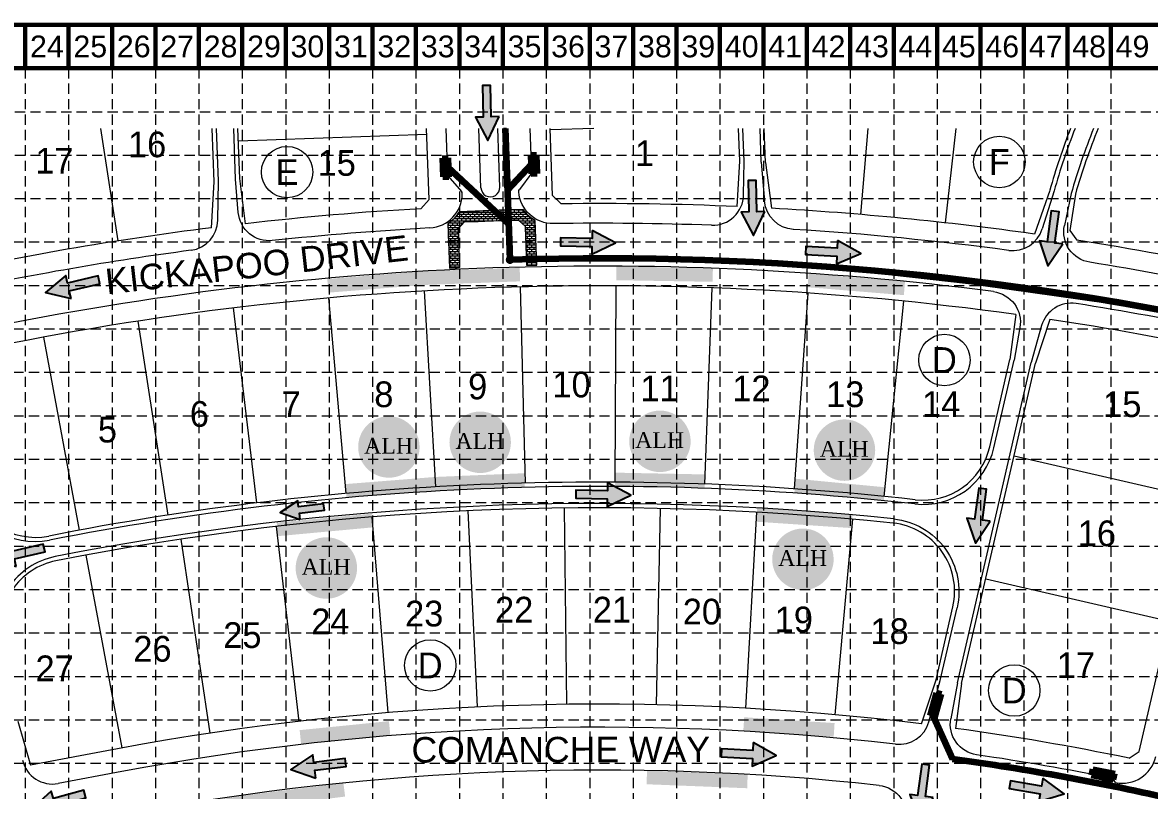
# Model space of a CAD drawing. Header units: inches. Extents: x 5588 to 7212, y 4374 to 5390.
# Drawn here: x 6196 to 6853, y 4942 to 5390 of the extents above; entities that cross this region are included whole.
import ezdxf
from ezdxf.enums import TextEntityAlignment as Align

# ---------------------------------------------------------------- set-up
doc = ezdxf.new("R2010")
doc.units = ezdxf.units.IN
doc.header["$MEASUREMENT"] = 0
doc.linetypes.add('HIDDEN', pattern=[0.375, 0.25, -0.125])
for name, color, linetype, lineweight in [('11', 1, 'Continuous', 0), ('12', 1, 'Continuous', 0), ('13', 1, 'Continuous', 0), ('45', 1, 'Continuous', 0), ('STORM', 5, 'Continuous', 0)]:
    doc.layers.add(name, color=color, linetype=linetype, lineweight=lineweight)
for name, color, linetype in [('ARROWS', 252, 'Continuous'), ('BASE', 7, 'Continuous'), ('EROSION BLANKET', 84, 'Continuous'), ('GRID', 254, 'HIDDEN')]:
    doc.layers.add(name, color=color, linetype=linetype)
doc.styles.add('DRHorton', font='dutcheb.ttf')
doc.styles.add("L200'", font='ARIAL.TTF', dxfattribs={"height": 0.001969})
doc.styles.get("Standard").update_dxf_attribs({"font": 'ARIAL.TTF'})
doc.styles.add('Style-ENGINEERING', font='ENGINEERING.shx')

# ---------------------------------------------------------------- blocks, each defined once
blk = doc.blocks.new('arrow')
blk.add_lwpolyline([(-67, -25.4), (-59.3, -25.4), (-59.6, -56.1), (-51.9, -56.2), (-51.6, -25.5), (-44, -25.5), (-55.3, -2.4), (-67, -25.4)], close=True)
at = {"color": 254}
for points in [[(-44, -25.5), (-67, -25.4), (-55.3, -2.4), (-67, -25.4)], [(-59.6, -56.1), (-51.9, -56.2), (-59.3, -25.4), (-51.6, -25.5)]]:
    blk.add_solid(points, dxfattribs=at)

msp = doc.modelspace()

# ---------------------------------------------------------------- hatches: boundary and pattern name
h = msp.add_hatch(color=23)
edge = h.paths.add_edge_path()
edge.add_ellipse((6462.74, 5145.44), major_axis=(12.68, 12.68), ratio=1, start_angle=315, end_angle=495)
edge.add_ellipse((6462.74, 5145.44), major_axis=(12.68, 12.68), ratio=1, start_angle=135, end_angle=315)
h.paths.add_polyline_path([(6446.58, 5138.05), (6478.61, 5138.05), (6478.61, 5153.95), (6446.58, 5153.95)], flags=24)
h = msp.add_hatch(color=23)
edge = h.paths.add_edge_path()
edge.add_ellipse((6567.64, 5145.99), major_axis=(12.68, 12.68), ratio=1, start_angle=315, end_angle=495)
edge.add_ellipse((6567.64, 5145.99), major_axis=(12.68, 12.68), ratio=1, start_angle=135, end_angle=315)
h.paths.add_polyline_path([(6551.48, 5138.6), (6583.51, 5138.6), (6583.51, 5154.51), (6551.48, 5154.51)], flags=24)
h = msp.add_hatch(color=23)
edge = h.paths.add_edge_path()
edge.add_ellipse((6409.45, 5142.7), major_axis=(12.68, 12.68), ratio=1, start_angle=315, end_angle=495)
edge.add_ellipse((6409.45, 5142.7), major_axis=(12.68, 12.68), ratio=1, start_angle=135, end_angle=315)
h.paths.add_polyline_path([(6393.29, 5135.31), (6425.33, 5135.31), (6425.33, 5151.21), (6393.29, 5151.21)], flags=24)
h = msp.add_hatch(color=23)
edge = h.paths.add_edge_path()
edge.add_ellipse((6675.33, 5140.85), major_axis=(12.68, 12.68), ratio=1, start_angle=315, end_angle=495)
edge.add_ellipse((6675.33, 5140.85), major_axis=(12.68, 12.68), ratio=1, start_angle=135, end_angle=315)
h.paths.add_polyline_path([(6659.17, 5133.46), (6691.2, 5133.46), (6691.2, 5149.37), (6659.17, 5149.37)], flags=24)
h = msp.add_hatch(color=23)
edge = h.paths.add_edge_path()
edge.add_ellipse((6651.08, 5077.18), major_axis=(12.68, 12.68), ratio=1, start_angle=315, end_angle=495)
edge.add_ellipse((6651.08, 5077.18), major_axis=(12.68, 12.68), ratio=1, start_angle=135, end_angle=315)
h.paths.add_polyline_path([(6634.93, 5069.8), (6666.96, 5069.8), (6666.96, 5085.7), (6634.93, 5085.7)], flags=24)
h = msp.add_hatch(color=23)
edge = h.paths.add_edge_path()
edge.add_ellipse((6372.96, 5072.08), major_axis=(12.68, 12.68), ratio=1, start_angle=315, end_angle=495)
edge.add_ellipse((6372.96, 5072.08), major_axis=(12.68, 12.68), ratio=1, start_angle=135, end_angle=315)
h.paths.add_polyline_path([(6356.8, 5064.69), (6388.84, 5064.69), (6388.84, 5080.59), (6356.8, 5080.59)], flags=24)
at = {"layer": '13', "linetype": 'Continuous', "lineweight": 0}
h = msp.add_hatch(dxfattribs=at)
h.set_pattern_fill('CBLK16', style=0)
h.set_pattern_definition([(0, (6458.3794, 5283.5979), (-5.12, -2.56), []), (0, (6458.3794, 5284.8779), (-5.12, -2.56), []), (90, (6463.4994, 5283.598), (-5.12, -2.56), [1.28, -1.28]), (90, (6460.9394, 5283.598), (-5.12, -2.56), [1.28, -1.28]), (90, (6459.6594, 5284.878), (-5.12, -2.56), [1.28, -1.28]), (90, (6462.2194, 5284.878), (-5.12, -2.56), [1.28, -1.28])])
edge = h.paths.add_edge_path()
edge.add_arc((6532.39, 3463.69), 1818.01, 91.40283, 92.58489)
edge.add_arc((6432.27, 5290.45), 21, 303.62488, 329.67529, ccw=False)
edge.add_line((6443.9, 5272.96), (6444.8, 5247.04))
edge.add_arc((6532.39, 3463.69), 1785.5, 92.61919, 92.81174, ccw=False)
edge.add_line((6450.8, 5247.33), (6450, 5270.09))
edge.add_line((6450, 5270.09), (6453.67, 5273.99))
edge.add_line((6453.67, 5273.99), (6453.67, 5273.99))
edge.add_arc((6532.39, 3463.69), 1812.01, 91.49786, 92.48986, ccw=False)
edge.add_line((6485.02, 5275.08), (6485.02, 5275.08))
edge.add_line((6485.02, 5275.08), (6488.95, 5271.45))
edge.add_line((6488.95, 5271.45), (6489.75, 5248.68))
edge.add_arc((6532.39, 3463.69), 1785.5, 91.17598, 91.36853, ccw=False)
edge.add_line((6495.74, 5248.82), (6494.84, 5274.74))
edge.add_arc((6505.23, 5292.99), 21, 214.31243, 240.36287, ccw=False)
at = {"layer": '45', "linetype": 'Continuous', "lineweight": 80}
h = msp.add_hatch(color=5, dxfattribs=at)
edge = h.paths.add_edge_path()
edge.add_arc((6480.14, 5251.93), 2.5, -45, 315)

# ---------------------------------------------------------------- linework, layer by layer
at = {"layer": '11', "color": 7, "linetype": 'Continuous', "lineweight": 0}
for centre in [(6765.72, 5308.95), (6350.06, 5303.06), (6733.63, 5193.42), (6433.56, 5015.24), (6774.39, 5000.62)]:
    msp.add_circle(centre, 15, dxfattribs=at)
at = {"layer": '12', "color": 7, "linetype": 'Continuous', "lineweight": 0}
for p, q in [((6251.52, 5262.9), (6241.27, 5328.57)), ((6307.45, 5297.45), (6306.37, 5328.57)), ((6322.4, 5299.22), (6321.38, 5328.57)), ((6432.89, 5286.98), (6431.45, 5328.57)), ((6504.85, 5289.48), (6503.49, 5328.57)), ((6529.13, 5328.57), (6503.52, 5327.68)), ((6614.22, 5309.38), (6613.56, 5328.57)), ((6629.26, 5308.65), (6628.56, 5328.57)), ((6684.94, 5278.29), (6689.16, 5328.57)), ((6740.3, 5328.57), (6734.16, 5273.48)), ((6321.63, 5321.35), (6431.56, 5325.18)), ((6612.64, 5282.92), (6614.22, 5309.38)), ((6629.26, 5308.65), (6632.69, 5281.93)), ((6305.89, 5270.55), (6307.45, 5297.45)), ((6325.82, 5272.94), (6322.4, 5299.22)), ((6504.85, 5289.48), (6510.02, 5284.55)), ((6795.14, 5292.41), (6786.18, 5266.92)), ((6810.11, 5290.2), (6806.81, 5268.96)), ((6428.07, 5281.7), (6432.89, 5286.98)), ((6806.81, 5268.96), (6810.98, 5263.25)), ((6489.16, 5121.63), (6486.17, 5236.09)), ((6541.54, 5122.17), (6542.17, 5236.67)), ((6593.91, 5121.05), (6598.16, 5235.47)), ((6384.58, 5115.59), (6374.37, 5229.64)), ((6436.82, 5119.44), (6430.22, 5233.75)), ((6646.22, 5118.28), (6654.08, 5232.51)), ((6332.48, 5110.1), (6318.68, 5223.77)), ((6698.42, 5113.86), (6709.88, 5227.79)), ((6280.59, 5102.97), (6263.2, 5216.14)), ((6775.35, 5219.97), (6771.86, 5193.7)), ((6795.22, 5217.1), (6786.76, 5191.57)), ((6228.94, 5094.2), (6207.99, 5206.76)), ((6743.69, 5004.77), (6786.76, 5191.57)), ((6760.1, 5142.69), (6771.86, 5193.7)), ((6847.4, 4965), (6899.99, 5193.05)), ((6774.29, 5137.46), (6881.47, 5112.74)), ((6461.11, 4991.03), (6455.77, 5105.41)), ((6513.32, 4992.57), (6511.89, 5107.06)), ((6565.55, 4992.33), (6568.04, 5106.81)), ((6617.75, 4990.31), (6624.14, 5104.63)), ((6408.99, 4987.7), (6399.74, 5101.83)), ((6669.84, 4986.5), (6680.13, 5100.54)), ((6357, 4982.6), (6343.87, 5096.34)), ((6305.23, 4975.72), (6288.21, 5088.95)), ((6253.71, 4967.08), (6232.84, 5079.66)), ((6757.75, 5065.77), (6864.94, 5041.05)), ((6728.75, 5006.75), (6738.6, 5049.46)), ((6720.27, 4981.1), (6728.75, 5006.75)), ((6743.69, 5004.77), (6740.2, 4978.5)), ((6192.83, 4982.65), (6200.21, 4957.07)), ((6251.14, 4966.6), (6200.21, 4957.07)), ((6841.38, 4961.14), (6847.4, 4965))]:
    msp.add_line(p, q, dxfattribs=at)
for centre, radius, start, end in [((7183.34, 5182.37), 403.5, 158.75615, 164.17352), ((7183.34, 5182.37), 388.5, 157.89359, 163.8855), ((6532.39, 3463.69), 1821, 93.28393, 96.51355), ((6532.39, 3463.69), 1821, 87.47403, 90.70374), ((6532.39, 3463.69), 1821, 81.98857, 86.8425), ((6532.39, 3463.69), 1821, 97.14508, 102.49937), ((6532.39, 3463.69), 1821, 78.12677, 81.1998), ((6532.39, 3463.69), 1773, 82.12363, 102.4657), ((6532.39, 3463.69), 1773, 78.1582, 81.47506), ((6721.12, 5151.67), 40, 263.62027, 347.01388), ((6203.16, 5129.98), 40, 192.55463, 281.17681), ((6532.39, 3463.69), 1658.5, 83.62027, 101.17681), ((6532.39, 3463.69), 1643.5, 84.01357, 101.12869), ((6699.62, 5058.45), 40, 347.01388, 84.01357), ((6222.89, 5037.04), 40, 101.12869, 191.4231), ((6532.39, 3463.69), 1529, 82.94169, 100.59941), ((6532.39, 3463.69), 1529, 78.34083, 82.1887)]:
    msp.add_arc(centre, radius, start, end, dxfattribs=at)
at = {"layer": '13', "color": 7, "linetype": 'Continuous', "lineweight": 0}
for p, q in [((6309.95, 5297.75), (6308.87, 5328.57)), ((6319.91, 5298.93), (6318.88, 5328.57)), ((6443.92, 5300.86), (6442.95, 5328.57)), ((6463.17, 5293.89), (6461.96, 5328.57)), ((6474.16, 5294.27), (6472.97, 5328.57)), ((6492.89, 5302.57), (6491.98, 5328.57)), ((6616.73, 5309.27), (6616.06, 5328.57)), ((6626.75, 5308.78), (6626.06, 5328.57)), ((6616.43, 5289.72), (6616.73, 5309.27)), ((6626.75, 5308.78), (6628.67, 5286.1)), ((6443.92, 5300.86), (6451.79, 5291.69)), ((6492.89, 5302.57), (6485.67, 5292.87)), ((6309.61, 5274.99), (6309.95, 5297.75)), ((6321.57, 5279.46), (6319.91, 5298.93)), ((6797.63, 5292.05), (6790.74, 5269.87)), ((6807.61, 5290.58), (6803.72, 5271.87)), ((6777.73, 5212.3), (6774.35, 5193.35)), ((6790.4, 5213.51), (6784.28, 5191.93)), ((6741.2, 5005.11), (6784.28, 5191.93)), ((6762.53, 5142.12), (6774.35, 5193.35)), ((6731.24, 5006.43), (6741.04, 5048.9)), ((6724.54, 4982.37), (6731.24, 5006.43)), ((6741.2, 5005.11), (6737.37, 4984.18)), ((6253.62, 4953.33), (6216.48, 4946.38)), ((6833.51, 4946.93), (6831.95, 4949.29))]:
    msp.add_line(p, q, dxfattribs=at)
at = {"layer": '13', "color": 7, "linetype": 'Continuous', "lineweight": 0, "flags": 128}
msp.add_lwpolyline([(6487.88, 5281.15, 0.005158), (6450.4, 5279.85, -0.114158), (6443.9, 5272.96), (6444.8, 5247.04, -0.00084), (6450.8, 5247.33), (6450, 5270.09), (6453.67, 5273.99), (6453.67, 5273.99, -0.004328), (6485.02, 5275.08), (6485.02, 5275.08), (6488.95, 5271.45), (6489.75, 5248.68, -0.00084), (6495.74, 5248.82), (6494.84, 5274.74, -0.114159)], format="xyb", close=True, dxfattribs=at)
at = {"layer": '13', "color": 7, "linetype": 'Continuous', "lineweight": 0}
for centre, radius, start, end in [((7183.34, 5182.37), 401, 158.61722, 164.12579), ((7183.34, 5182.37), 391, 158.04231, 163.93378), ((6468.67, 5294.08), 5.5, 181.99372, 1.99389), ((6432.27, 5290.45), 20, 273.13703, 359.81213), ((6450.27, 5290.39), 2, 359.81213, 40.65369), ((6598.44, 5290), 18, 267.92886, 359.12965), ((6291.61, 5275.26), 18, 277.57088, 359.15487), ((6532.39, 3463.69), 1809.5, 93.13703, 96.05872), ((6532.39, 3463.69), 1809.5, 87.92886, 90.85069), ((6532.39, 3463.69), 1809.5, 82.41696, 86.41671), ((6773.55, 5275.21), 18, 262.41696, 342.73989), ((6532.39, 3463.69), 1809.5, 97.57088, 102.06414), ((6532.39, 3463.69), 1809.5, 78.20005, 80.90242), ((6532.39, 3463.69), 1784.5, 82.59659, 102.00779), ((6807.72, 5208.6), 18, 81.03324, 164.1729), ((6532.39, 3463.69), 1784.5, 78.32616, 81.03324), ((6721.12, 5151.67), 42.5, 263.62029, 347.0144), ((6203.16, 5129.98), 42.5, 192.55462, 281.17681), ((6532.39, 3463.69), 1656, 83.62029, 101.17681), ((6532.39, 3463.69), 1646, 84.01356, 101.12869), ((6222.89, 5037.04), 42.5, 101.12869, 191.4231), ((6532.39, 3463.69), 1515.5, 83.45433, 100.59941), ((6707.2, 4987.19), 18, 263.45433, 344.43631), ((6213.17, 4964.07), 18, 193.32445, 280.59991), ((6532.39, 3463.69), 1515.5, 78.59964, 81.65044), ((6837.49, 4966.53), 20, 258.52388, 347.01387), ((6532.39, 3463.69), 1490.5, 83.71757, 100.59941)]:
    msp.add_arc(centre, radius, start, end, dxfattribs=at)
at = {"layer": '13', "color": 7, "linetype": 'Continuous', "lineweight": 0, "extrusion": (0, 0, -1)}
for centre, radius, start, end in [((-6487.27, 5291.68), 2, 355.82436, 36.66592), ((-6505.23, 5292.99), 20, 269.14931, 355.82436), ((-6646.61, 5287.62), 18, 273.58329, 355.16629), ((-6339.5, 5280.98), 18, 263.94128, 355.14107), ((-6821.35, 5268.2), 18, 279.09758, 11.74119), ((-6760.01, 5215.46), 18, 97.40341, 190.12163), ((-6699.62, 5058.45), 42.5, 95.98644, 192.9856), ((-6755.07, 4980.94), 18, 278.34956, 10.38322), ((-6693.52, 4927.35), 18, 96.28243, 192.4785)]:
    msp.add_arc(centre, radius, start, end, dxfattribs=at)
at = {"layer": '45', "color": 5, "linetype": 'Continuous', "lineweight": 80}
for p, q in [((6440.55, 5311.25), (6444.05, 5311.37)), ((6440.55, 5311.25), (6440.94, 5300.26)), ((6441.07, 5310.77), (6443.57, 5310.86)), ((6441.07, 5310.77), (6441.42, 5300.77)), ((6443.57, 5310.86), (6443.92, 5300.86)), ((6444.05, 5311.37), (6444.43, 5300.38)), ((6492.02, 5313.04), (6495.52, 5313.16)), ((6492.02, 5313.04), (6492.4, 5302.05)), ((6492.54, 5312.56), (6495.04, 5312.65)), ((6492.54, 5312.56), (6492.89, 5302.57)), ((6495.04, 5312.65), (6495.38, 5302.65)), ((6495.52, 5313.16), (6495.9, 5302.17)), ((6441.42, 5300.77), (6443.92, 5300.86)), ((6492.4, 5302.05), (6495.9, 5302.17)), ((6492.89, 5302.57), (6495.38, 5302.65)), ((6440.94, 5300.26), (6444.43, 5300.38)), ((6725.29, 4986.01), (6729.07, 4999.35)), ((6728.06, 4993.93), (6729.42, 4998.74)), ((6728.18, 4985.19), (6731.96, 4998.54)), ((6728.54, 4993.79), (6729.9, 4998.6)), ((6731.96, 4998.54), (6729.07, 4999.35)), ((6731.34, 4998.19), (6729.42, 4998.74)), ((6725.91, 4986.35), (6728.06, 4993.93)), ((6726.39, 4986.21), (6728.54, 4993.79)), ((6727.11, 4986.01), (6729.26, 4993.59)), ((6727.83, 4985.8), (6729.98, 4993.38)), ((6729.98, 4993.38), (6728.06, 4993.93)), ((6729.98, 4993.38), (6728.06, 4993.93)), ((6729.6, 4992.04), (6728.16, 4992.45)), ((6729.98, 4993.38), (6731.34, 4998.19)), ((6728.18, 4985.19), (6725.29, 4986.01)), ((6727.83, 4985.8), (6725.91, 4986.35)), ((6728.19, 4987.05), (6726.74, 4987.46)), ((6728.54, 4988.3), (6727.1, 4988.71)), ((6728.89, 4989.55), (6727.45, 4989.96)), ((6729.25, 4990.8), (6727.8, 4991.2)), ((6819.59, 4951.21), (6820.26, 4954.64)), ((6820.17, 4951.6), (6820.66, 4954.06)), ((6820.26, 4954.64), (6833.02, 4952.14)), ((6820.66, 4954.06), (6832.43, 4951.74)), ((6819.59, 4951.21), (6832.34, 4948.7)), ((6820.17, 4951.6), (6831.95, 4949.29)), ((6831.95, 4949.29), (6832.43, 4951.74)), ((6832.34, 4948.7), (6833.02, 4952.14))]:
    msp.add_line(p, q, dxfattribs=at)
at = {"layer": 'BASE', "const_width": 2.53}
for points in [[(5588.92, 4375.27), (7210.94, 4375.27), (7210.94, 5389.03), (5588.92, 5389.03)], [(5614.27, 4400.61), (7185.59, 4400.61), (7185.59, 5363.69), (5614.27, 5363.69)]]:
    msp.add_lwpolyline(points, close=True, dxfattribs=at)
for points in [[(6197.18, 5363.69), (6197.18, 5389.03)], [(6222.52, 5363.69), (6222.52, 5389.03)], [(6247.87, 5363.69), (6247.87, 5389.03)], [(6273.21, 5363.69), (6273.21, 5389.03)], [(6298.55, 5363.69), (6298.55, 5389.03)], [(6323.9, 5363.69), (6323.9, 5389.03)], [(6349.24, 5363.69), (6349.24, 5389.03)], [(6374.59, 5363.69), (6374.59, 5389.03)], [(6399.93, 5363.69), (6399.93, 5389.03)], [(6425.27, 5363.69), (6425.27, 5389.03)], [(6450.62, 5363.69), (6450.62, 5389.03)], [(6475.96, 5363.69), (6475.96, 5389.03)], [(6501.31, 5363.69), (6501.31, 5389.03)], [(6526.65, 5363.69), (6526.65, 5389.03)], [(6551.99, 5363.69), (6551.99, 5389.03)], [(6577.34, 5363.69), (6577.34, 5389.03)], [(6602.68, 5363.69), (6602.68, 5389.03)], [(6628.03, 5363.69), (6628.03, 5389.03)], [(6653.37, 5363.69), (6653.37, 5389.03)], [(6678.71, 5363.69), (6678.71, 5389.03)], [(6704.06, 5363.69), (6704.06, 5389.03)], [(6729.4, 5363.69), (6729.4, 5389.03)], [(6754.75, 5363.69), (6754.75, 5389.03)], [(6780.09, 5363.69), (6780.09, 5389.03)], [(6805.43, 5363.69), (6805.43, 5389.03)], [(6830.78, 5363.69), (6830.78, 5389.03)]]:
    msp.add_lwpolyline(points, dxfattribs=at)
at = {"layer": 'EROSION BLANKET', "const_width": 8}
for points in [[(6373.82, 5236.71), (6429.87, 5241.19), (6485.92, 5243.31)], [(6542.22, 5243.97), (6598.47, 5243.05)], [(6710.33, 5235.25), (6654.11, 5239.88)], [(6488.62, 5123.38), (6436.75, 5121.2), (6384.4, 5117.05)], [(6593.88, 5122.67), (6541.55, 5123.71)], [(6698.62, 5115.21), (6646.48, 5120.17)], [(6399.82, 5099.78), (6344.36, 5094.65)], [(6679.72, 5099.37), (6624.11, 5103.08)], [(6357.79, 4973.51), (6409.86, 4978.74)], [(6616.55, 4981), (6669.3, 4977.62)], [(6618.7, 4947.6), (6559.97, 4949.92)], [(6265.63, 4925.84), (6325.07, 4935.4), (6383.4, 4942.7)]]:
    msp.add_lwpolyline(points, dxfattribs=at)
at = {"layer": 'GRID', "color": 252, "linetype": 'HIDDEN', "lineweight": 0, "ltscale": 24}
for p, q in [((6197.18, 5363.69), (6197.18, 4476.53)), ((6222.52, 5363.69), (6222.52, 4476.53)), ((6247.87, 5363.69), (6247.87, 4476.53)), ((6273.21, 5363.69), (6273.21, 4476.53)), ((6298.55, 5363.69), (6298.55, 4476.53)), ((6323.9, 5363.69), (6323.9, 4476.53)), ((6349.24, 5363.69), (6349.24, 4476.53)), ((6374.59, 5363.69), (6374.59, 4476.53)), ((6399.93, 5363.69), (6399.93, 4476.53)), ((6425.27, 5363.69), (6425.27, 4476.53)), ((6450.62, 5363.69), (6450.62, 4476.53)), ((6475.96, 5363.69), (6475.96, 4476.53)), ((6501.31, 5363.69), (6501.31, 4476.53)), ((6526.65, 5363.69), (6526.65, 4476.53)), ((6551.99, 5363.69), (6551.99, 4476.53)), ((6577.34, 5363.69), (6577.34, 4476.53)), ((6602.68, 5363.69), (6602.68, 4476.53)), ((6628.03, 5363.69), (6628.03, 4476.53)), ((6653.37, 5363.69), (6653.37, 4476.53)), ((6678.71, 5363.69), (6678.71, 4476.53)), ((6704.06, 5363.69), (6704.06, 4476.53)), ((6729.4, 5363.69), (6729.4, 4476.53)), ((6754.75, 5363.69), (6754.75, 4476.53)), ((6780.09, 5363.69), (6780.09, 4476.53)), ((6805.43, 5363.69), (6805.43, 4476.53)), ((6830.78, 5363.69), (6830.78, 4476.53)), ((5615.2, 5338.26), (7186.53, 5338.26)), ((5615.2, 5312.91), (7186.53, 5312.91)), ((5615.2, 5287.57), (7186.53, 5287.57)), ((5614.27, 5262.31), (7185.59, 5262.31)), ((5614.27, 5236.97), (7185.59, 5236.97)), ((5614.27, 5211.62), (7185.59, 5211.62)), ((5614.27, 5186.28), (7185.59, 5186.28)), ((5614.27, 5160.93), (7185.59, 5160.93)), ((5614.27, 5135.59), (7185.59, 5135.59)), ((5614.27, 5110.25), (7185.59, 5110.25)), ((5614.27, 5084.9), (7185.59, 5084.9)), ((5614.27, 5059.56), (7185.59, 5059.56)), ((5614.27, 5034.21), (7185.59, 5034.21)), ((5614.27, 5008.87), (7185.59, 5008.87)), ((5614.27, 4983.53), (7185.59, 4983.53)), ((5614.27, 4958.18), (7185.59, 4958.18))]:
    msp.add_line(p, q, dxfattribs=at)
at = {"layer": 'STORM', "color": 5, "linetype": 'Continuous', "lineweight": 100}
for p, q in [((6478.59, 5296.57), (6477.47, 5328.57)), ((6492.71, 5307.56), (6478.73, 5292.57)), ((6443.74, 5305.86), (6479.42, 5272.58)), ((6480.14, 5251.93), (6478.59, 5296.57)), ((6726.57, 4986.75), (6738.44, 4960.58)), ((6826.06, 4950.45), (6829.59, 4945.19))]:
    msp.add_line(p, q, dxfattribs=at)
at = {"layer": 'STORM', "lineweight": 80, "const_width": 2}
msp.add_lwpolyline([(6443.75, 5305.82), (6479.5, 5272.68), (6477.25, 5329.01), (6478.79, 5292.8), (6492.88, 5307.71), (6478.79, 5293.04), (6480.06, 5251.97), (6564.33, 5252.23, -0.025416), (6674.07, 5246.98, -0.020714), (6898.74, 5215.31), (6908.51, 5212.61), (6895.43, 5236.33), (6908.93, 5212.42), (6931.56, 5207.48), (6968.43, 5248.08), (6941.15, 5218.12), (6931.67, 5258.58)], format="xyb", dxfattribs=at)
msp.add_lwpolyline([(6868.37, 4936.86), (6829.54, 4944.96), (6826.06, 4950.48), (6829.77, 4944.96), (6795.42, 4951.44), (6774.22, 4955.11), (6737.8, 4960.95), (6726.52, 4986.76)], dxfattribs=at)
at = {"layer": 'STORM', "color": 5, "linetype": 'Continuous', "lineweight": 100}
for radius, start, end in [(1789, 77.10707, 91.67359), (1511, 77.12422, 82.16228)]:
    msp.add_arc((6532.39, 3463.69), radius, start, end, dxfattribs=at)

# ---------------------------------------------------------------- block references
at = {"layer": 'ARROWS'}
for p, xscale, yscale, zscale, rotation in [((6434.2, 5318.94), 0.5976000000003034, 0.59760000000017, 0.5976, 181.8343282731924), ((6589.26, 5263.58), 0.5976000000003034, 0.5976000000001704, 0.5976, 181.8343282731924), ((6761.1, 5250.98), 0.5976000000003554, 0.5976000000001136, 0.5976, 172.9228159492679), ((6542.82, 5228.72), 0.5976000000004303, 0.5976000000001014, 0.5976, 269.4348990314199), ((6684.79, 5222.55), 0.5976000000003934, 0.5976000000000568, 0.5976, 267.5298697619783), ((6199.86, 5264.67), 0.5976000000003391, 0.5975999999994883, 0.5976, 103.621813869399), ((6551.8, 5081.51), 0.5976000000004303, 0.5976000000001136, 0.5976, 269.4348990314199), ((6718.76, 5089.2), 0.5976000000003554, 0.5976000000001136, 0.5976, 172.9228159492679), ((6341.42, 5130.53), 0.4780800000001957, 0.4780799999996361, 0.4780800000000001, 97.61504160478076), ((6167.82, 5108.23), 0.5976000000003391, 0.5975999999994883, 0.5976, 103.621813869399), ((6346.49, 4987.19), 0.597600000000301, 0.597599999999521, 0.5976, 97.61504160478003), ((6635.53, 4929.53), 0.5976000000003934, 0.5976000000000568, 0.5976, 267.5298697619783), ((6685.52, 4928.12), 0.5976000000003554, 0.5976000000001136, 0.5976, 172.9228159492679), ((6799.69, 4907.45), 0.5976000000004207, 0.5976000000000847, 0.5976, 260.8222901495508), ((6190.56, 4962.98), 0.5976000000003395, 0.5975999999994883, 0.5976, 105.9581686621821)]:
    msp.add_blockref('arrow', p, dxfattribs=dict(at, xscale=xscale, yscale=yscale, zscale=zscale, rotation=rotation))

# ---------------------------------------------------------------- texts
at = {"layer": '11', "color": 7, "linetype": 'Continuous', "lineweight": 0, "style": 'Style-ENGINEERING'}
for s, p in [('16', (6268.35, 5319.21)), ('1', (6558.66, 5314.02)), ('17', (6214.22, 5309.68)), ('15', (6378.99, 5308.39)), ('F', (6765.72, 5308.95)), ('E', (6350.07, 5303.06)), ('D', (6733.63, 5193.42)), ('9', (6461.27, 5177.99)), ('10', (6516.05, 5179.13)), ('11', (6567.4, 5176.85)), ('12', (6621.04, 5176.85)), ('8', (6406.49, 5173.42)), ('13', (6675.81, 5173.42)), ('6', (6298.83, 5161.95)), ('7', (6352.47, 5167.65)), ('14', (6731.73, 5167.72)), ('15', (6837.47, 5167.65)), ('5', (6245.2, 5152.81)), ('16', (6822.64, 5092.31)), ('23', (6430.07, 5045.5)), ('22', (6482.57, 5047.78)), ('21', (6539.63, 5047.78)), ('20', (6592.12, 5046.64)), ('24', (6375.3, 5040.93)), ('19', (6645.76, 5042.08)), ('25', (6323.94, 5032.94)), ('18', (6701.67, 5035.23)), ('26', (6271.45, 5024.95)), ('27', (6214.39, 5013.54)), ('D', (6433.56, 5015.24)), ('17', (6810.43, 5015.42)), ('D', (6774.39, 5000.62))]:
    msp.add_text(s, height=15, dxfattribs=at).set_placement(p, align=Align.MIDDLE_CENTER)
at = {"layer": 'BASE'}
for s, p in [('24', (6209.85, 5376.36)), ('25', (6235.19, 5376.36)), ('26', (6260.54, 5376.36)), ('27', (6285.88, 5376.36)), ('28', (6311.23, 5376.36)), ('29', (6336.57, 5376.36)), ('30', (6361.91, 5376.36)), ('31', (6387.26, 5376.36)), ('32', (6412.6, 5376.36)), ('33', (6437.95, 5376.36)), ('34', (6463.29, 5376.36)), ('35', (6488.63, 5376.36)), ('36', (6513.98, 5376.36)), ('37', (6539.32, 5376.36)), ('38', (6564.67, 5376.36)), ('39', (6590.01, 5376.36)), ('40', (6615.35, 5376.36)), ('41', (6640.7, 5376.36)), ('42', (6666.04, 5376.36)), ('43', (6691.39, 5376.36)), ('44', (6716.73, 5376.36)), ('45', (6742.07, 5376.36)), ('46', (6767.42, 5376.36)), ('47', (6792.76, 5376.36)), ('48', (6818.11, 5376.36)), ('49', (6843.45, 5376.36))]:
    msp.add_text(s, height=12.672, dxfattribs=at).set_placement(p, align=Align.MIDDLE_CENTER)
at = {"layer": 'BASE', "color": 7, "lineweight": 0, "style": "L200'"}
for s, rotation, p in [('KICKAPOO DRIVE', 6.45522, (6244.85, 5231.65)), ('COMANCHE WAY', 0.08692, (6422.65, 4958.57))]:
    msp.add_text(s, height=14.8701, rotation=rotation, dxfattribs=at).set_placement(p)
at = {"layer": 'BASE', "color": 176, "style": 'DRHorton'}
for p in [(6462.57, 5141.55), (6567.47, 5142.11), (6409.29, 5138.81), (6675.16, 5136.97), (6372.8, 5068.19), (6650.92, 5073.3)]:
    msp.add_text('ALH', height=9.201, dxfattribs=at).set_placement(p, align=Align.CENTER)

doc.saveas('drawing.dxf')
